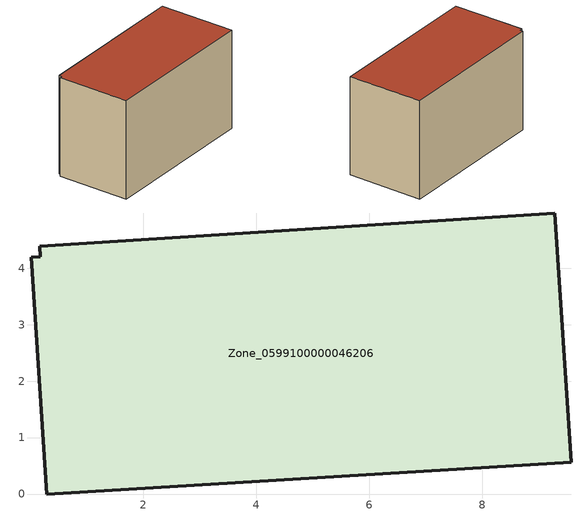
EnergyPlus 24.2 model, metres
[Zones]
Zone_0599100000046206
 floor ground (C_G): 0.01,4.2 0.18,4.21 0.17,4.39 9.29,4.98 9.58,0.56 0.29,0 z0
 wall outside (C_F): 9.58,0.56 9.29,4.98 0.17,4.39 0.18,4.21 0.01,4.2 0.29,0 9.58,0.56 z0:5.8
 roof outside (C_R): 0.18,4.21 0.01,4.2 0.29,0 9.58,0.56 9.29,4.98 0.17,4.39 z5.8
[BUILDING]
Pand.0599100000046206: North Axis=0; Terrain=City; Loads Convergence Tolerance Value=0.04; Temperature Convergence Tolerance Value=0.4; Solar Distribution=FullExterior; Maximum Number of Warmup Days=25; Minimum Number of Warmup Days=1
[Site:Location]
Rotterdam.The.Hague.AP_ZH_NLD Design_Conditions: Latitude=51.96; Longitude=4.45; Time Zone=1; Elevation=-4.5
[SITE:GROUNDTEMPERATURE:BUILDINGSURFACE]
18, 18, 18, 18, 18, 18, 18, 18, 18, 18, 18, 18
[MATERIAL] Thermal Absorptance=0.9; Solar Absorptance=0.7; Visible Absorptance=0.7
Name | Roughness | Thickness | Conductivity | Density | Specific Heat
G.TC.1946-1964 | MediumSmooth | 0.15 | 1 | 540 | 1210
F.TC.1946-1964 | Rough | 0.3 | 0.857143 | 1920 | 840
R.TC.1946-1964 | MediumRough | 0.2 | 0.235294 | 1500 | 1000
[CONSTRUCTION]
C_G: G.TC.1946-1964
C_F: F.TC.1946-1964
C_R: R.TC.1946-1964
[ZONE]
Zone_0599100000046206: Type=1; Multiplier=1; Ceiling Height=Autocalculate; Volume=Autocalculate; Floor Area=autocalculate; Part of Total Floor Area=Yes
[ZONEINFILTRATION:DESIGNFLOWRATE]
Infil_Zone_0599100000046206: Zone or ZoneList or Space or SpaceList=Zone_0599100000046206; Schedule=AlwaysOn; Design Flow Rate Calculation Method=Flow/Area; Flow Rate per Floor Area=0.003; Constant Term Coefficient=1; Temperature Term Coefficient=0; Velocity Term Coefficient=0; Velocity Squared Term Coefficient=0
[HVACTEMPLATE:ZONE:IDEALLOADSAIRSYSTEM]
Zone_0599100000046206: Maximum Heating Supply Air Temperature=50; Minimum Cooling Supply Air Temperature=13; Maximum Heating Supply Air Humidity Ratio=0.0156; Minimum Cooling Supply Air Humidity Ratio=0.0077; Heating Limit=NoLimit; Cooling Limit=NoLimit; Dehumidification Control Type=ConstantSensibleHeatRatio; Cooling Sensible Heat Ratio=0.7; Dehumidification Setpoint=60; Humidification Control Type=None; Humidification Setpoint=30; Outdoor Air Method=None; Outdoor Air Flow Rate per Person=0.00944; Outdoor Air Flow Rate per Zone Floor Area=0; Outdoor Air Flow Rate per Zone=0; Demand Controlled Ventilation Type=None; Outdoor Air Economizer Type=NoEconomizer; Heat Recovery Type=None; Sensible Heat Recovery Effectiveness=0.7; Latent Heat Recovery Effectiveness=0.65
[ZONECONTROL:THERMOSTAT]
ThermostatControl_Zone_0599100000046206: Zone or ZoneList=Zone_0599100000046206; Control Type Schedule=DualSetpointControlType; Control 1=Thermostat_Zone_0599100000046206; Temperature Difference Between Cutout And Setpoint=0
[THERMOSTATSETPOINT:DUALSETPOINT]
Thermostat_Zone_0599100000046206: Heating Setpoint Temperature Schedule=HeatingSetpoint_Zone_0599100000046206; Cooling Setpoint Temperature Schedule=CoolingSetpoint_Zone_0599100000046206
[SCHEDULE:COMPACT]
HeatingSetpoint_Zone_0599100000046206: Through: 12/31, For: AllDays, Until: 24:00, 21
CoolingSetpoint_Zone_0599100000046206: Through: 12/31, For: AllDays, Until: 24:00, 24
DualSetpointControlType: Through: 12/31, For: AllDays, Until: 24:00, 4
AlwaysOn: Through: 12/31, For: AllDays, Until: 24:00, 1
